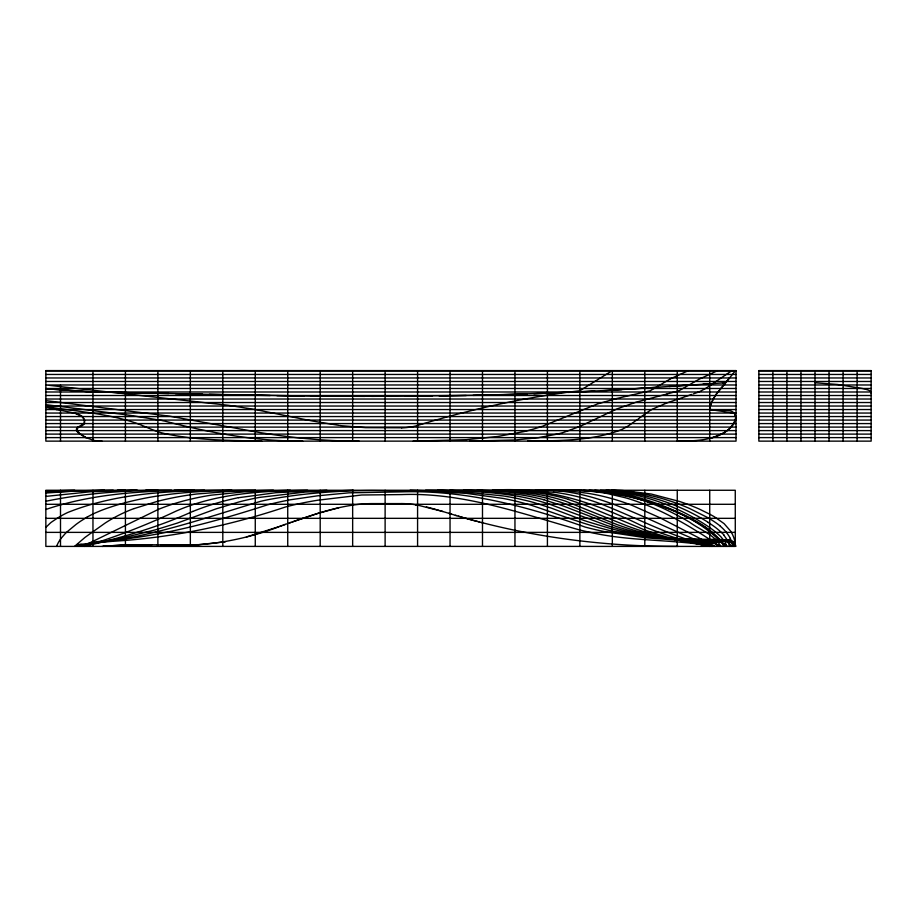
<?xml version="1.0" encoding="UTF-8"?>
<svg xmlns="http://www.w3.org/2000/svg" width="917" height="917" viewBox="0 0 917 917"><rect width="100%" height="100%" fill="white"/><g stroke="black" fill="none" stroke-linecap="round" stroke-linejoin="round"><path stroke-width="1.38" d="M735.755 418.221C736.282 413.773 732.167 410.289 727.869 410.38A34.903 34.903 0 0 0 726.184 410.266L709.724 409.544L710.216 406.093L712.52 400.179L716.085 394.333L735.594 370.594M735.743 418.358C728.155 440.366 698.124 441.008 678.144 441.134M729.473 377.964L715.271 395.514L710.629 404.695A17.148 17.148 0 0 0 709.643 409.544L734.208 413.051L735.686 416.559C735.594 428.675 721.931 434.245 712.291 437.615M74.495 546.406L85.063 537.351L105.272 522.977A147.603 147.603 0 0 1 134.031 508.557M638.129 419.012L644.789 414.083A103.071 103.071 0 0 1 646.806 412.684L650.359 410.38A50.057 50.057 0 0 1 652.549 409.108L666.602 403.044L690.593 394.837M636.845 419.952L629.2 425.27A92.777 92.777 0 0 1 626.689 426.841L625.245 427.677A53.897 53.897 0 0 1 621.21 429.741C591.545 441.215 558.934 440.561 527.607 441.123M731.961 370.594L706.147 388.143M705.746 388.418L699.109 391.88M80.157 546.406L80.375 546.28A9.8 9.8 0 0 1 81.281 545.798L81.579 545.672A19.314 19.314 0 0 1 82.163 545.432L90.817 542.761A54.069 54.069 0 0 1 96.537 541.672C154.984 538.073 211.644 522.885 267.122 504.969A300.26 300.26 0 0 1 290.792 499.719L317.66 495.81L348.896 492.83L401.692 491.867C464.736 489.896 526.152 506.001 585.046 527.034A328.16 328.16 0 0 0 604.429 531.573L646.004 537.821L709.724 542.6A49.908 49.908 0 0 1 714.446 543.54L715.432 543.815A27.304 27.304 0 0 1 718.32 544.824L718.63 544.962A18.283 18.283 0 0 1 720.888 546.108L721.347 546.406M86.897 517.245L80.914 520.982A116.413 116.413 0 0 0 76.008 524.455L66.689 532.169A52.647 52.647 0 0 0 65.336 533.488L61.21 538.222A36.027 36.027 0 0 0 59.215 541.087L58.871 541.649A30.525 30.525 0 0 0 58.424 542.405L57.209 544.858A24.369 24.369 0 0 0 56.59 546.406M670.568 378.767L650.279 390.745L616.602 398.517L597.529 403.927L542.841 426.084M670.659 378.721L688.484 370.594M85.923 546.406L89.109 544.813A29.161 29.161 0 0 1 90.68 544.102L91.241 543.884A18.145 18.145 0 0 1 94.428 542.967L112.172 541.351M89.178 543.162L157.965 509.588M88.17 543.506L90.588 543.173M86.725 544.308L85.946 544.664M85.728 544.767L82.163 546.406M717.713 370.594L699.063 379.248L678.912 390.802M580.266 426.256L615.33 409.681A124.953 124.953 0 0 1 618.104 408.489L636.077 402.185L666.797 394.058M192.753 511.411C158.011 527.286 121.227 537.798 84.112 546.406M578.914 426.806L564.207 432.182A120.677 120.677 0 0 1 557.731 434.016L538.256 437.696L516.409 439.862M45.85 509.474C96.709 492.142 151.362 490.503 204.594 490.263M134.054 508.603L156.922 501.484A277.484 277.484 0 0 1 170.608 498.286L172.625 497.862A313.052 313.052 0 0 1 196.696 493.999L231.29 491.26L273.438 490.263M283.869 524.902L291.01 522.392M285.302 524.398L279.582 526.404M289.577 522.896C315.666 513.818 342.328 504.293 370.25 503.616A122.66 122.66 0 0 1 372.829 503.593L401.692 503.593M282.447 525.407C245.492 539.918 205.935 547.105 166.252 544.985M292.431 521.899L318.256 513.279L338.705 507.777M693.344 393.886L698.651 392.04M278.16 526.897L246.444 536.961M691.831 394.413L691.143 394.654M88.949 544.996C118.786 535.883 147.809 524.398 176.03 511.136C217.272 492.945 263.202 490.973 307.608 490.263M88.777 545.053L84.972 546.257A21.251 21.251 0 0 0 84.513 546.406M678.144 391.02L666.946 394.012M612.338 441.134L612.338 370.594L579.773 390.768C524.226 397.221 469.561 409.578 416.123 425.889A68.167 68.167 0 0 1 401.692 427.941M45.85 501.255C87.184 492.693 129.503 490.137 171.628 490.263M238.477 497.713L276.051 492.67L326.91 490.263M225.639 541.718L224.413 541.936M224.229 541.958L198.76 544.652L168.522 545.019M90.909 543.128C149.46 537.981 204.663 517.956 260.497 501.358A272.234 272.234 0 0 1 269.472 499.41C303.527 493.174 338.224 490.606 372.829 490.572L425.144 490.939L466.386 493.403M45.85 496.384L90.21 491.799L136.037 490.263M87.917 543.54L87.149 543.643M82.748 545.558L124.425 537.5L155.42 529.854L177.164 523.137L216.206 508.82L239.108 501.92A266.606 266.606 0 0 1 259.935 497.346L305.281 492.051L353.412 490.263M86.313 543.747L81.854 544.228M82.61 545.581L79.389 546.039A5.135 5.135 0 0 0 78.14 546.383M80.329 544.377L78.426 544.526M80.18 544.4L81.567 544.262M45.85 493.037L76.89 490.893L104.446 490.263M709.334 542.738C717.025 543.586 728.087 537.545 733.864 544.836A3.679 3.679 0 0 1 734.208 546.406M708.933 542.772L706.17 542.979M102.028 546.406L105.799 546.096M103.529 546.28L107.3 545.982M106.544 546.039L129.95 544.687L157.93 544.824M108.057 545.924L127.681 544.744L150.377 544.687M112.413 541.328C171.364 537.832 229.399 525.75 285.359 507.021A314.256 314.256 0 0 1 294.185 504.82A346.018 346.018 0 0 1 317.798 500.212L361.688 494.997L401.692 494.584C463.28 492.211 521.807 513.726 580.129 530.106A344.964 344.964 0 0 0 589.826 532.25C629.154 541.397 669.868 539.23 709.529 545.638A36.542 36.542 0 0 1 712.291 546.406M706.033 542.99L705.677 543.013A39.775 39.775 0 0 1 703.763 543.093L701.001 543.093A50.699 50.699 0 0 1 699.018 543.024L682.695 541.145L663.209 537.053A339.829 339.829 0 0 1 626.689 525.739L565.399 501.118A194.393 194.393 0 0 0 543.861 495.512L543.231 495.386A222.43 222.43 0 0 0 528.146 492.979L501.542 490.859L463.463 490.263M466.329 439.679L497.897 436.458L523.985 431.586A208.468 208.468 0 0 0 542.004 426.382M655.632 387.421L628.581 389.175M702.961 384.223L713.667 383.524M669.158 386.515L689.435 385.14M722.539 382.951L725.496 382.756L612.338 390.161L533.912 393.76M515.205 439.942L469.733 441.123M709.139 540.858L727.043 539.918A18.776 18.776 0 0 1 727.674 539.964A14.615 14.615 0 0 1 729.886 540.308L731.181 540.709A7.645 7.645 0 0 1 734.311 542.864A5.479 5.479 0 0 1 734.62 543.311L734.758 543.517M466.134 439.69L413.166 441.134M708.749 540.892L693.894 541.202L678.144 539.93A331.839 331.839 0 0 1 643.975 529.682M621.818 389.599L601.518 390.768M78.06 544.549L76.868 544.641L76.868 546.406M594.766 391.135L567.726 392.442M45.85 490.996L74.724 490.263M706.193 539.872L707.901 539.792M708.165 539.792L726.172 539.666A26.524 26.524 0 0 1 727.571 539.838L728.258 539.964A13.629 13.629 0 0 1 729.863 540.377L731.388 541.007M560.963 392.728L482.491 395.193L371.591 396.373M706.067 539.872L688.38 539.907M527.149 393.989L500.086 394.78M493.312 394.952L473.034 395.387M466.272 395.525L439.22 395.938M709.334 539.322L719.283 539.414A38.881 38.881 0 0 1 721.966 539.643L728.201 540.732A8.219 8.219 0 0 1 733.497 545.03L733.795 545.81A5.044 5.044 0 0 1 734.024 546.406M432.457 396.018L405.406 396.259M231.852 490.263C176.706 490.595 119.634 491.695 67.743 512.488A92.09 92.09 0 0 0 57.576 518.013L51.249 522.289A21.137 21.137 0 0 0 49.827 523.538L46.389 526.862A28.702 28.702 0 0 0 45.85 527.378M708.36 539.334L707.385 539.334M391.88 396.327L320.193 396.178L209.294 394.31M113.249 490.24L45.85 491.764L137.596 490.274M290.38 490.263L245.091 491.753L211.414 495.157A259.843 259.843 0 0 0 192.937 498.653L188.306 499.742A212.618 212.618 0 0 0 157.953 509.543M555.53 490.24L525.132 490.263M45.85 370.938L736.042 370.938M758.852 370.938L871.15 370.938M45.85 374.457L736.042 374.457M758.852 374.457L871.15 374.457M45.85 377.964L736.042 377.964M758.852 377.964L871.15 377.964M45.85 381.472L736.042 381.472M758.852 381.472L871.15 381.472M736.042 384.98L45.85 384.98L228.23 405.268L255.132 409.521L312.892 421.098L339.13 425.396M758.852 384.98L871.15 384.98M45.85 388.487L736.042 388.487M758.852 388.487L871.15 388.487M45.85 391.995L736.042 391.995M758.852 391.995L871.15 391.995M45.85 395.514L736.042 395.514M758.852 395.514L871.15 395.514M45.85 399.021L736.042 399.021M758.852 399.021L871.15 399.021M45.85 402.529L736.042 402.529M758.852 402.529L871.15 402.529M736.042 406.036L45.85 406.036L56.59 409.544M758.852 406.036L871.15 406.036M45.85 409.544L736.042 409.544M758.852 409.544L871.15 409.544M45.85 413.051L736.042 413.051M758.852 413.051L871.15 413.051M45.85 416.559L736.042 416.559M758.852 416.559L871.15 416.559M45.85 420.078L736.042 420.078M758.852 420.078L871.15 420.078M45.85 423.585L736.042 423.585M758.852 423.585L871.15 423.585M45.85 427.093L736.042 427.093M758.852 427.093L871.15 427.093M401.692 427.792L365.551 427.666L341.674 425.717M45.85 430.6L736.042 430.6M758.852 430.6L871.15 430.6M45.85 434.108L736.042 434.108M758.852 434.108L871.15 434.108M45.85 437.615L736.042 437.615M758.852 437.615L871.15 437.615M145.711 490.263L157.884 490.263L157.884 546.406M255.258 490.263C212.412 490.389 169.049 491.42 127.325 502.161A246.707 246.707 0 0 0 113.926 505.989L108.561 507.754A189.957 189.957 0 0 0 100.526 510.712L94.497 513.279A88.823 88.823 0 0 0 86.897 517.245M174.115 490.251L194.404 490.263M45.85 504.293L735.296 504.293M45.85 518.334L735.296 518.334M45.85 532.376L735.296 532.376M735.296 546.406L45.85 546.406L45.85 490.263L735.262 490.263L735.296 546.406A28.118 28.118 0 0 0 730.448 530.909L724.086 523.63L714.595 516.913A121.25 121.25 0 0 0 709.506 514.082L699.912 509.371A181.956 181.956 0 0 0 696.358 507.8L691.567 505.829A215.701 215.701 0 0 0 679.68 501.519L651.208 494.022L623.021 490.561A197.751 197.751 0 0 0 618.803 490.377L611.777 490.263M364.828 396.373L310.725 396.087M359.074 441.134C319.976 441.169 280.946 436.79 242.569 429.42M302.736 441.134L291.961 440.962M559.588 490.24L563.646 490.251M425.522 490.263C456.838 490.423 488.337 491.111 519.251 496.51A231.118 231.118 0 0 1 549.57 504.224L606.412 525.326A341.284 341.284 0 0 0 613.622 527.562A295.664 295.664 0 0 0 633.097 532.685A269.311 269.311 0 0 0 678.144 538.875L707.122 539.334M437.799 490.263L484.6 491.329L519.423 494.641A222.453 222.453 0 0 1 543.827 499.731M450.224 490.263C480.095 490.446 510.253 490.32 539.62 496.51A205.236 205.236 0 0 1 563.921 503.353L616.568 524.398A315.815 315.815 0 0 0 658.085 536.491L674.362 539.494A177.256 177.256 0 0 0 678.144 539.998L702.605 544.939A46.32 46.32 0 0 1 703.729 545.134L709.724 546.406L709.724 490.263M477.161 490.263L510.093 490.687L533.385 492.406A206.738 206.738 0 0 1 568.357 499.307M492.337 490.263C544.767 486.125 595.064 502.676 641.407 525.624C662.338 534.026 683.864 541.259 706.044 545.581M508.591 490.263L533.247 490.664L553.753 492.303M410.059 490.263L461.755 491.707L503.341 495.959A269.942 269.942 0 0 1 517.371 498.481L528.639 501.118A245.71 245.71 0 0 1 533.648 502.47L551.633 508.224L580.243 519.091A292.947 292.947 0 0 0 587.35 521.601L611.33 528.788M117.307 490.24L125.423 490.263L125.423 546.406M261.849 441.134C229.926 440.298 197.625 440.492 166.218 433.936A97.981 97.981 0 0 1 161.77 432.835L160.28 432.411A88.789 88.789 0 0 1 152.967 429.924L149.54 428.537M102.028 441.134L96.468 440.802A33.631 33.631 0 0 1 93.763 440.355L85.866 437.592L78.094 432.583M594.778 490.263L614.906 491.535A197.121 197.121 0 0 1 620.614 492.269C652.159 496.957 682.454 509.222 708.875 527A88.147 88.147 0 0 1 720.693 536.571L725.175 541.981L726.562 546.406M600.44 490.263C638.392 490.733 676.012 502.218 708.153 522.3M546.257 490.263L569.686 491.031L588.026 493.312A222.693 222.693 0 0 1 632.329 505.473L659.827 517.704L712.727 545.042A40.852 40.852 0 0 1 713.552 545.489L714.274 545.879A28.312 28.312 0 0 0 715.271 546.406M589.115 490.263L602.641 490.847A203.15 203.15 0 0 1 617.989 492.67L623.698 493.69A165.014 165.014 0 0 1 627.102 494.389C662.968 503.559 700.038 518.678 725.496 546.406C705.047 519.4 671.806 508.889 640.788 499.582C617.175 492.142 592.336 490.137 567.703 490.274M583.453 490.263L595.844 490.733A184.684 184.684 0 0 1 619.181 493.805M303.963 396.018L276.911 395.651M678.144 546.406C611.914 546.658 545.661 539.001 481.482 522.507M168.705 393.565L94.268 391.983L45.85 388.808L92.961 391.937L222.808 394.597M167.765 545.007L163.226 544.927M535.276 490.32C600.268 487.007 654.314 525.773 713.128 546.406M151.133 544.698L151.878 544.721M175.468 393.668L202.531 394.172M270.148 395.536L229.582 394.734M165.496 544.973L157.174 544.813M160.956 544.893L162.469 544.916M291.216 440.939C248.198 440.091 204.95 431.54 163.043 420.674M815.007 382.756L837.611 384.475L862.53 388.533A47.684 47.684 0 0 1 868.399 390.138A19.097 19.097 0 0 1 868.995 390.378L870.772 391.57A1.674 1.674 0 0 1 870.978 391.96A4.7 4.7 0 0 1 871.127 393.084L871.15 393.278M687.991 539.895L650.761 537.236A352.827 352.827 0 0 1 635.962 535.31C599.684 531.012 565.972 516.707 531.596 505.382A282.986 282.986 0 0 0 503.25 498.447L466.489 493.403M663.083 537.878L722.768 540.732A18.42 18.42 0 0 1 723.204 540.824M45.85 400.603L169.874 416.203L242.306 429.374M45.85 404.649L129.606 415.241L162.917 420.651M340.826 425.614L339.978 425.499M45.85 406.552C76.638 411.618 108.332 413.28 137.963 423.803A78.312 78.312 0 0 1 139.854 424.502L149.196 428.399M401.692 503.559A90.749 90.749 0 0 1 415.504 504.763L415.814 504.786M415.516 504.74L417.178 505.015M415.963 504.808L416.582 504.912M416.88 504.958L417.946 505.141M417.338 505.038L442.945 511.537M711.443 546.406L708.394 545.695M709.964 546.36L706.193 545.626M45.85 407.435L74.495 413.051C78.965 413.934 85.132 416.822 84.616 422.244C84.1 428.216 72.707 425.201 77.658 432.262M619.17 493.85C644.227 498.894 667.908 509.336 689.813 522.335C700.049 529.957 714.813 534.726 720.739 546.406M426.394 506.929L435.793 509.416M482.491 522.77L473.424 520.409M478.468 521.739L479.476 521.991M476.45 521.211L477.459 521.475M475.442 520.948L469.412 519.32M706.354 545.134L708.107 545.615M472.427 520.145L467.406 518.77M543.827 499.742L563.095 505.909L616.155 526.427A297.578 297.578 0 0 0 635.573 532.089L638.072 532.708A277.691 277.691 0 0 0 657.982 536.835L663.667 537.717A222.04 222.04 0 0 0 678.144 539.356L712.669 540.881A55.329 55.329 0 0 1 718.435 541.752A31.568 31.568 0 0 1 720.464 542.268L720.9 542.394A21.32 21.32 0 0 1 723.582 543.449A10.706 10.706 0 0 1 725.977 544.904L726.379 545.374A7.989 7.989 0 0 1 726.94 546.005L727.261 546.406M705.482 544.893L703.74 544.389M465.4 518.208L468.404 519.045M463.394 517.635L466.398 518.483M461.389 517.062L464.392 517.922M436.458 509.611L438.785 510.288M462.397 517.348L455.394 515.308M458.397 516.191L459.394 516.489M703.534 544.331C667.129 534.703 633.842 516.454 598.79 503.146A208.709 208.709 0 0 0 553.765 492.188M439.621 510.528L440.447 510.78M456.391 515.606L450.407 513.807M441.283 511.033L449.582 513.554M448.757 513.302L451.405 514.116M568.322 499.421L587.533 506.207L643.986 529.671M74.495 413.051L82.163 416.559L84.513 420.078L84.112 423.585L78.151 427.093L76.868 430.6L80.157 434.108L85.923 437.615M707.764 517.635L689.412 508.419A212.973 212.973 0 0 0 679.566 504.396C660.366 497.014 640.135 492.406 619.628 490.836A164.739 164.739 0 0 0 606.114 490.251M728.66 543.024L728.201 542.715A11.107 11.107 0 0 0 726.402 541.867L724.831 541.294A19.727 19.727 0 0 0 723.502 540.892M713.758 542.119C688.277 525.063 661.409 509.439 632.157 499.822A161.564 161.564 0 0 0 625.348 497.759L607.226 493.529A143.602 143.602 0 0 0 602.572 492.727L591.178 491.317A253.986 253.986 0 0 0 584.633 490.778L577.687 490.4A197.934 197.934 0 0 0 570.695 490.263M720.326 526.255L721.003 526.839A45.552 45.552 0 0 1 725.977 531.929M723.96 535.322L728.006 541.053L729.473 546.406M730.998 545.684L731.055 545.775A3.049 3.049 0 0 1 731.399 546.394M730.826 545.409L730.631 545.099A7.588 7.588 0 0 0 728.648 543.036M717.851 546.406L716.613 544.709A18.638 18.638 0 0 0 715.879 543.953A23.704 23.704 0 0 0 713.758 542.13M730.23 538.348L730.631 539.185A18.936 18.936 0 0 1 732.362 545.042L732.385 546.406M723.651 546.406L721.874 542.027L709.724 530.232C662.005 498.745 603.89 487.729 547.415 490.263L547.415 546.406M857.108 370.594L857.108 441.134M843.078 370.594L843.078 441.134M829.037 370.594L829.037 441.134M815.007 370.594L815.007 441.134M800.965 370.594L800.965 441.134M786.924 370.594L786.924 441.134M772.893 370.594L772.893 441.134M709.724 370.594L709.724 441.134M677.262 370.594L677.262 441.134M677.262 490.263L677.262 546.406M644.8 370.594L644.8 441.134M644.8 490.263L644.8 546.406M612.338 490.263L612.338 546.406M579.876 370.594L579.876 441.134M579.876 490.263L579.876 546.406M547.415 370.594L547.415 441.134M514.953 370.594L514.953 441.134M514.953 490.263L514.953 546.406M482.491 370.594L482.491 441.134M482.491 490.263L482.491 546.406M450.041 370.594L450.041 441.134M450.041 490.263L450.041 546.406M417.579 370.594L417.579 441.134M417.579 490.263L417.579 546.406M385.117 370.594L385.117 441.134M385.117 490.263L385.117 546.406M352.655 370.594L352.655 441.134M352.655 490.263L352.655 546.406M320.193 370.594L320.193 441.134M320.193 490.263L320.193 546.406M287.732 370.594L287.732 441.134M287.732 490.263L287.732 546.406M255.27 370.594L255.27 441.134M255.27 490.263L255.27 546.406M222.808 370.594L222.808 441.134M222.808 490.263L222.808 546.406M190.346 370.594L190.346 441.134M190.346 490.263L190.346 546.406M157.884 370.594L157.884 441.134M125.423 370.594L125.423 441.134M92.961 370.594L92.961 441.134M92.961 490.263L92.961 546.406M60.499 384.98L60.499 441.134M60.499 490.263L60.499 546.406M725.955 531.94A34.078 34.078 0 0 1 730.241 538.336M707.729 517.692A85.579 85.579 0 0 1 720.395 526.175M708.062 522.449A77.475 77.475 0 0 1 724.143 535.138M734.735 543.54A5.445 5.445 0 0 1 735.721 546.406M734.242 543.575A5.525 5.525 0 0 1 735.572 546.394M731.422 540.95A8.769 8.769 0 0 1 734.276 543.529M192.776 511.468A266.881 266.881 0 0 1 238.466 497.656M663.071 537.981A303 303 0 0 1 611.341 528.765M736.042 370.594L45.85 370.594L45.85 441.134L736.042 441.134L736.042 370.594M871.15 370.594L758.852 370.594L758.852 441.134L871.15 441.134L871.15 370.594"/></g></svg>
